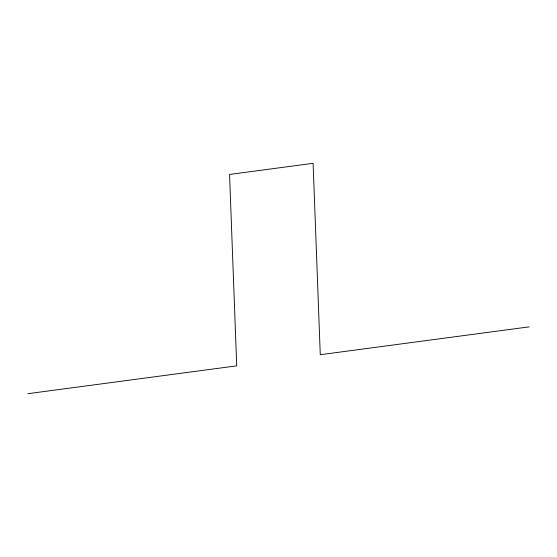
<?xml version="1.0" encoding="UTF-8"?>
<svg xmlns="http://www.w3.org/2000/svg" width="557" height="557" viewBox="0 0 557 557"><rect width="100%" height="100%" fill="white"/><g stroke="black" fill="none" stroke-linecap="round" stroke-linejoin="round"><path stroke-width="0.84" d="M27.85 393.695L236.725 365.845L229.554 174.445L313.104 163.305L320.275 354.712L529.15 326.862"/></g></svg>
